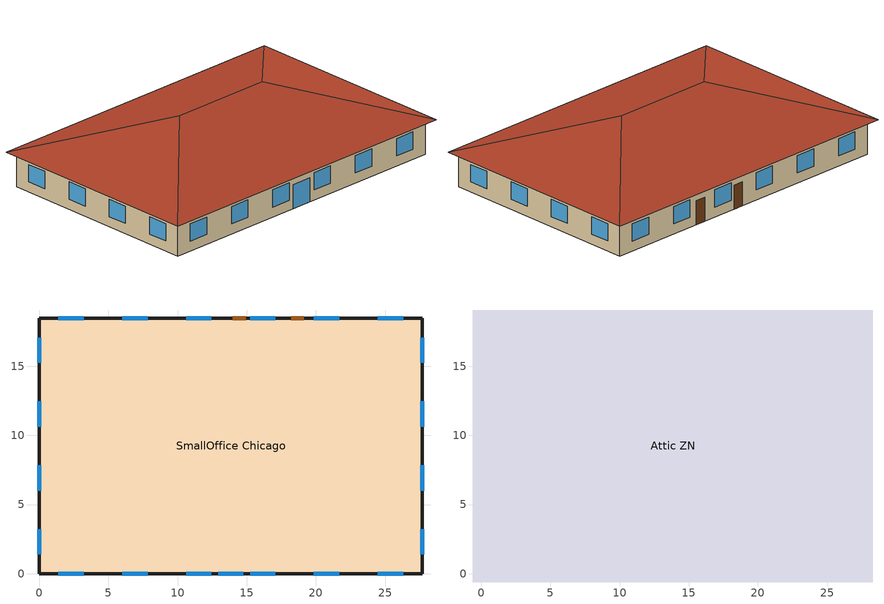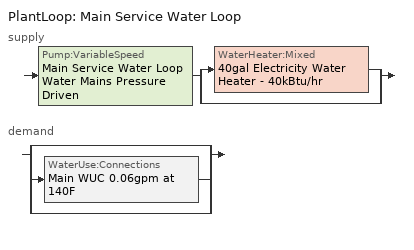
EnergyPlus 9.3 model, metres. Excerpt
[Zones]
SmallOffice Chicago
 floor ground (Typical Insulated Carpeted 8in Slab Floor): 22.69,13.46 22.69,5 5,5 5,13.46 z0; 22.69,5 27.69,0 0,0 5,5 z0; 27.69,18.46 27.69,0 22.69,5 22.69,13.46 z0; 27.69,18.46 22.69,13.46 5,13.46 0,18.46 z0; 0,18.46 5,13.46 5,5 0,0 z0
 wall outside (Typical Insulated Wood Framed Exterior Wall R-19.61): 0,0 27.69,0 27.69,18.46 0,18.46 0,0 z0:3.05
 window (U 0.44 SHGC 0.26 Dbl Ref-B-H Clr 6mm/13mm Air): 12.93,0 14.76,0 z0:2.13
 window (U 0.48 SHGC 0.40 Dbl Ref-D Clr 6mm/13mm): 1.39,0 3.22,0 / 6.01,0 7.84,0 / 10.62,0 12.45,0 / 15.24,0 17.07,0 / 19.85,0 21.68,0 / 24.47,0 26.3,0 / 27.69,1.39 27.69,3.22 / 27.69,6.01 27.69,7.84 / 27.69,10.62 27.69,12.45 / 27.69,15.24 27.69,17.07 / 26.3,18.46 24.47,18.46 / 21.68,18.46 19.85,18.46 / 17.07,18.46 15.24,18.46 / 12.45,18.46 10.62,18.46 / 7.84,18.46 6.01,18.46 / 3.22,18.46 1.39,18.46 / 0,17.07 0,15.24 / 0,12.45 0,10.62 / 0,7.84 0,6.01 / 0,3.22 0,1.39 z0.9:2.42
 door (Typical Insulated Metal Door R-2.0): 14.91,18.46 14,18.46 / 19.13,18.46 18.22,18.46 z0:2.13
Attic ZN
 floor outside (Typical Attic Soffit): 28.29,19.06 28.29,-0.6 27.69,0 27.69,18.46 z3.05; 28.29,19.06 27.69,18.46 0,18.46 -0.6,19.06 z3.05; 27.69,0 28.29,-0.6 -0.6,-0.6 0,0 z3.05; -0.6,19.06 0,18.46 0,0 -0.6,-0.6 z3.05
 floor to SmallOffice Chicago (Typical Wood Joist Attic Floor R-47.62 1): 22.69,13.46 22.69,5 5,5 5,13.46 z3.05; 27.69,18.46 27.69,0 22.69,5 22.69,13.46 z3.05; 27.69,18.46 22.69,13.46 5,13.46 0,18.46 z3.05; 22.69,5 27.69,0 0,0 5,5 z3.05; 0,18.46 5,13.46 5,5 0,0 z3.05
 roof outside (Typical Uninsulated Wood Joist Attic Roof): 18.46,9.23,6.33 28.29,-0.6,3.05 28.29,19.06,3.05; 18.46,9.23,6.33 28.29,19.06,3.05 -0.6,19.06,3.05 9.23,9.23,6.33; 9.23,9.23,6.33 -0.6,-0.6,3.05 28.29,-0.6,3.05 18.46,9.23,6.33; 9.23,9.23,6.33 -0.6,19.06,3.05 -0.6,-0.6,3.05
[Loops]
PlantLoop 'Main Service Water Loop'
 supply: Pump:VariableSpeed 'Main Service Water Loop Water Mains Pressure Driven' > split
  | WaterHeater:Mixed '40gal Electricity Water Heater - 40kBtu/hr'
  | bypass
 demand: split
  | bypass
  | WaterUse:Connections 'Main WUC 0.06gpm at 140F'
  | bypass
[Building]
-SmallOffice-ASHRAE 169-2006-5A created: 2020-08-06 13:01:24 -0700: North Axis {deg}=0; Terrain=City; Loads Convergence Tolerance Value {W}=0.04; Temperature Convergence Tolerance Value {deltaC}=0.2; Solar Distribution=FullInteriorAndExterior; Maximum Number of Warmup Days=25; Minimum Number of Warmup Days=6
[Site:Location]
Chicago Ohare Intl Ap_IL_USA: Latitude {deg}=41.98; Longitude {deg}=-87.92; Time Zone {hr}=-6; Elevation {m}=201
[Site:WaterMainsTemperature]
Calculation Method=Correlation; Annual Average Outdoor Air Temperature {C}=9.925; Maximum Difference In Monthly Average Outdoor Air Temperatures {deltaC}=28.7
[SizingPeriod:DesignDay] Day of Month=21; Dry-Bulb Temperature Range Modifier Type=DefaultMultipliers; Humidity Condition Type=Wetbulb; Barometric Pressure {Pa}=98934; Rain Indicator=No; Snow Indicator=No; Daylight Saving Time Indicator=No
Name | Month | Day Type | Maximum Dry-Bulb Temperature {C} | Daily Dry-Bulb Temperature Range {deltaC} | Wetbulb or DewPoint at Maximum Dry-Bulb {C} | Wind Speed {m/s} | Wind Direction {deg} | Solar Model Indicator | ASHRAE Clear Sky Optical Depth for Beam Irradiance (taub) | ASHRAE Clear Sky Optical Depth for Diffuse Irradiance (taud) | Sky Clearness
Chicago Ohare Intl Ap Ann Clg 1% Condns WB=>MDB | 7 | SummerDesignDay | 29.6 | 10.5 | 24.5 | 5.2 | 230 | ASHRAETau | 0.455 | 2.05
Chicago Ohare Intl Ap Ann Htg 99% Condns DB | 1 | WinterDesignDay | -16.6 | 0 | -16.6 | 4.9 | 270 | ASHRAEClearSky |  |  | 0
[Site:GroundTemperature:BuildingSurface]
19.91, 19.78, 19.78, 19.91, 20.1, 22.25, 22.88, 23.07, 23.13, 21.08, 20.53, 20.19
[Material] Thermal Absorptance=0.9; Solar Absorptance=0.7
Name | Roughness | Thickness {m} | Conductivity {W/m-K} | Density {kg/m3} | Specific Heat {J/kg-K} | Visible Absorptance
25mm Stucco | Smooth | 0.0254 | 0.72 | 1856 | 840 | 0.7
5/8 in. Gypsum Board | MediumSmooth | 0.0159 | 0.16 | 800 | 1090 | 0.7
5/8 in. Plywood | Smooth | 0.0159 | 0.12 | 544 | 1210 | 0.7
8 in. Normalweight Concrete Floor | MediumRough | 0.2032 | 2.31 | 2322 | 832 | 0.7
Asphalt Shingles | VeryRough | 0.0032 | 0.04 | 1120 | 1260 | 0.7
F08 Metal surface | Smooth | 0.0008 | 45.28 | 7824 | 500 | 0.7
G01 13mm gypsum board | Smooth | 0.0127 | 0.16 | 800 | 1090 | 0.5
Std Wood 6inch | MediumSmooth | 0.15 | 0.12 | 540 | 1210 | 0.7
[Material:NoMass] Roughness=Smooth; Thermal Absorptance=0.9; Solar Absorptance=0.7
Name | Thermal Resistance {m2-K/W} | Visible Absorptance
Typical Carpet Pad | 0.21648 | 0.8
Typical Insulation R-1.15 | 0.202509 | 0.7
Typical Insulation R-17.43 | 3.06942 | 0.7
Typical Insulation R-45.98 1 | 8.09839 | 0.7
[WindowMaterial:Gas]
AIR 13MM: Gas Type=Air; Thickness {m}=0.0127
[WindowMaterial:Glazing] Optical Data Type=SpectralAverage; Thickness {m}=0.006; Infrared Transmittance at Normal Incidence=0; Front Side Infrared Hemispherical Emissivity=0.84; Conductivity {W/m-K}=0.9; Dirt Correction Factor for Solar and Visible Transmittance=1; Solar Diffusing=No
Name | Solar Transmittance at Normal Incidence | Front Side Solar Reflectance at Normal Incidence | Back Side Solar Reflectance at Normal Incidence | Visible Transmittance at Normal Incidence | Front Side Visible Reflectance at Normal Incidence | Back Side Visible Reflectance at Normal Incidence | Back Side Infrared Hemispherical Emissivity
CLEAR 6MM | 0.775 | 0.071 | 0.071 | 0.881 | 0.08 | 0.08 | 0.84
REF B CLEAR HI 6MM | 0.24 | 0.16 | 0.32 | 0.3 | 0.16 | 0.29 | 0.6
REF D CLEAR 6MM | 0.429 | 0.308 | 0.379 | 0.334 | 0.453 | 0.505 | 0.82
[Construction]
InteriorFurnishings: Std Wood 6inch
Typical Attic Soffit: 5/8 in. Plywood
Typical Insulated Carpeted 8in Slab Floor: 8 in. Normalweight Concrete Floor, Typical Carpet Pad
Typical Insulated Metal Door R-2.0: F08 Metal surface, Typical Insulation R-1.15
Typical Insulated Wood Framed Exterior Wall R-19.61: 25mm Stucco, 5/8 in. Gypsum Board, Typical Insulation R-17.43, 5/8 in. Gypsum Board
Typical Interior Wall: G01 13mm gypsum board, G01 13mm gypsum board
Typical Uninsulated Wood Joist Attic Roof: Asphalt Shingles, 5/8 in. Plywood
Typical Wood Joist Attic Floor R-47.62 1: 5/8 in. Gypsum Board, Typical Insulation R-45.98 1
U 0.44 SHGC 0.26 Dbl Ref-B-H Clr 6mm/13mm Air: REF B CLEAR HI 6MM, AIR 13MM, CLEAR 6MM
U 0.48 SHGC 0.40 Dbl Ref-D Clr 6mm/13mm: REF D CLEAR 6MM, AIR 13MM, CLEAR 6MM
[Zone]
Name | Part of Total Floor Area
Attic ZN | No
SmallOffice Chicago | Yes
[InternalMass]
Name | Construction | Zone or ZoneList | Surface Area {m2}
Attic Mass | InteriorFurnishings | Attic ZN | 1135.95
Merged Core_ZN_wall_east - Perimeter_ZN_2_wall_west; Merged Core_ZN_wall_west - Perimeter_ZN_4_wall_east | Typical Interior Wall | SmallOffice Chicago | 25.803
Merged Core_ZN_wall_north - Perimeter_ZN_3_wall_south; Merged Core_ZN_wall_south - Perimeter_ZN_1_wall_north | Typical Interior Wall | SmallOffice Chicago | 53.9545
Merged Perimeter_ZN_1_wall_east - Perimeter_ZN_2_wall_south; Merged Perimeter_ZN_1_wall_west - Perimeter_ZN_4_wall_south; Merged Perimeter_ZN_2_wall_north - Perimeter_ZN_3_wall_east; Merged Perimeter_ZN_3_wall_west - Perimeter_ZN_4_wall_north | Typical Interior Wall | SmallOffice Chicago | 21.5668
Core_ZN Mass | InteriorFurnishings | SmallOffice Chicago | 299.3148
Perimeter_ZN_1 Mass; Perimeter_ZN_3 Mass | InteriorFurnishings | SmallOffice Chicago | 226.9
Perimeter_ZN_2 Mass; Perimeter_ZN_4 Mass | InteriorFurnishings | SmallOffice Chicago | 134.6
[ZoneInfiltration:DesignFlowRate] Design Flow Rate Calculation Method=Flow/Zone; Temperature Term Coefficient=0; Velocity Squared Term Coefficient=0
Name | Zone or ZoneList | Schedule | Design Flow Rate {m3/s} | Constant Term Coefficient | Velocity Term Coefficient
attic Infiltration | Attic ZN | Always On | 0.2001 | 1 | 0
entry door Infiltration | SmallOffice Chicago | OfficeSmall INFIL_Door_Opening_SCH_2013 | 0.0764554 | 1 | 0
Perimeter_ZN_1 Infiltration; Perimeter_ZN_3 Infiltration | SmallOffice Chicago | OfficeSmall INFIL_QUARTER_ON_SCH | 0.048103 | 0 | 0.224
Perimeter_ZN_2 Infiltration; Perimeter_ZN_4 Infiltration | SmallOffice Chicago | OfficeSmall INFIL_QUARTER_ON_SCH | 0.0320687 | 0 | 0.224
[ZoneControl:Thermostat]
SmallOffice Chicago Thermostat: Zone or ZoneList=SmallOffice Chicago; Control Type Schedule=SmallOffice Chicago Thermostat Schedule; Control 1=SmallOffice ThermoStat
[ThermostatSetpoint:DualSetpoint]
SmallOffice ThermoStat: Heating Setpoint Temperature Schedule=OfficeSmall HTGSETP_SCH_NO_OPTIMUM; Cooling Setpoint Temperature Schedule=OfficeSmall CLGSETP_SCH_NO_OPTIMUM
[Sizing:Zone]
SmallOffice Chicago: Zone Cooling Design Supply Air Temperature Input Method=SupplyAirTemperature; Zone Cooling Design Supply Air Temperature {C}=14; Zone Cooling Design Supply Air Temperature Difference {deltaC}=11.11; Zone Heating Design Supply Air Temperature Input Method=SupplyAirTemperature; Zone Heating Design Supply Air Temperature {C}=40; Zone Heating Design Supply Air Temperature Difference {deltaC}=11.11; Zone Cooling Design Supply Air Humidity Ratio {kgWater/kgDryAir}=0.0085; Zone Heating Design Supply Air Humidity Ratio {kgWater/kgDryAir}=0.008; Design Specification Outdoor Air Object=Office WholeBuilding - Sm Office Ventilation; Cooling Design Air Flow Method=DesignDay; Cooling Design Air Flow Rate {m3/s}=0; Cooling Minimum Air Flow per Zone Floor Area {m3/s-m2}=0.000762; Cooling Minimum Air Flow {m3/s}=0; Cooling Minimum Air Flow Fraction=0; Heating Design Air Flow Method=DesignDay; Heating Design Air Flow Rate {m3/s}=0; Heating Maximum Air Flow per Zone Floor Area {m3/s-m2}=0.002032; Heating Maximum Air Flow {m3/s}=0.141576; Heating Maximum Air Flow Fraction=0.3; Account for Dedicated Outdoor Air System=No
[DesignSpecification:OutdoorAir]
Office WholeBuilding - Sm Office Ventilation: Outdoor Air Method=Sum; Outdoor Air Flow per Person {m3/s-person}=0; Outdoor Air Flow per Zone Floor Area {m3/s-m2}=0.0004318; Outdoor Air Flow per Zone {m3/s}=0; Outdoor Air Flow Air Changes per Hour {1/hr}=0
[ZoneVentilation:DesignFlowRate]
SmallOffice Chicago Ventilation per Floor Area: Zone or ZoneList=SmallOffice Chicago; Schedule=Always_On; Design Flow Rate Calculation Method=Flow/Area; Flow Rate per Zone Floor Area {m3/s-m2}=0.0004318
[PlantLoop]
Main Service Water Loop: Fluid Type=Water; Plant Equipment Operation Scheme=Main Service Water Loop Operation Schemes; Maximum Loop Temperature {C}=60; Minimum Loop Temperature {C}=10; Maximum Loop Flow Rate {m3/s}=Autosize; Minimum Loop Flow Rate {m3/s}=0; Plant Loop Volume {m3}=Autocalculate; Load Distribution Scheme=Optimal; Plant Loop Demand Calculation Scheme=SingleSetpoint
[Sizing:Plant]
Main Service Water Loop: Loop Type=Heating; Design Loop Exit Temperature {C}=60; Loop Design Temperature Difference {deltaC}=5; Sizing Option=NonCoincident; Zone Timesteps in Averaging Window=1; Coincident Sizing Factor Mode=None
[Pump:VariableSpeed]
Main Service Water Loop Water Mains Pressure Driven: Design Maximum Flow Rate {m3/s}=Autosize; Design Pump Head {Pa}=0.001; Design Power Consumption {W}=Autosize; Motor Efficiency=1; Fraction of Motor Inefficiencies to Fluid Stream=0; Coefficient 1 of the Part Load Performance Curve=0; Coefficient 2 of the Part Load Performance Curve=1; Coefficient 3 of the Part Load Performance Curve=0; Coefficient 4 of the Part Load Performance Curve=0; Design Minimum Flow Rate {m3/s}=0; Pump Control Type=Continuous; Skin Loss Radiative Fraction=0.5; Design Power Sizing Method=PowerPerFlowPerPressure; Design Electric Power per Unit Flow Rate {W/(m3/s)}=348701.1; Design Shaft Power per Unit Flow Rate per Unit Head {W/((m3/s)-Pa)}=1.28205; Design Minimum Flow Rate Fraction=0
[WaterHeater:Mixed]
40gal Electricity Water Heater - 40kBtu/hr: Tank Volume {m3}=0.151416; Setpoint Temperature Schedule=Service Water Loop Temp - 140F; Deadband Temperature Difference {deltaC}=2; Maximum Temperature Limit {C}=60; Heater Control Type=Cycle; Heater Maximum Capacity {W}=11722.8; Heater Ignition Minimum Flow Rate {m3/s}=0; Heater Ignition Delay {s}=0; Heater Fuel Type=Electricity; Heater Thermal Efficiency=1; Off Cycle Parasitic Fuel Consumption Rate {W}=571; Off Cycle Parasitic Fuel Type=Electricity; Off Cycle Parasitic Heat Fraction to Tank=0.8; On Cycle Parasitic Fuel Consumption Rate {W}=571; On Cycle Parasitic Fuel Type=Electricity; On Cycle Parasitic Heat Fraction to Tank=0; Ambient Temperature Indicator=Zone; Ambient Temperature Zone=SmallOffice Chicago; Off Cycle Loss Coefficient to Ambient Temperature {W/K}=1.053; Off Cycle Loss Fraction to Zone=1; On Cycle Loss Coefficient to Ambient Temperature {W/K}=1.053; On Cycle Loss Fraction to Zone=1; Use Side Effectiveness=1; Source Side Effectiveness=1; Use Side Design Flow Rate {m3/s}=Autosize; Source Side Design Flow Rate {m3/s}=Autosize; Indirect Water Heating Recovery Time {hr}=1.5; Source Side Flow Control Mode=IndirectHeatPrimarySetpoint
[SetpointManager:Scheduled]
Service hot water setpoint manager: Control Variable=Temperature; Schedule=Service Water Loop Temp - 140F
[WaterUse:Connections]
Main WUC 0.06gpm at 140F: Water Use Equipment Name 1=Main Service Water Use 0.06gpm at 140F
[WaterUse:Equipment]
Main Service Water Use 0.06gpm at 140F: Peak Flow Rate {m3/s}=4.03777e-06; Flow Rate Fraction Schedule=OfficeSmall BLDG_SWH_SCH; Target Temperature Schedule=Mixed Water At Faucet Temp - 140F; Sensible Fraction Schedule=Fraction Sensible - 0.2; Latent Fraction Schedule=Fraction Latent - 0.05
[PlantEquipmentOperationSchemes]
Main Service Water Loop Operation Schemes: Control Scheme Object Type 1=PlantEquipmentOperation:HeatingLoad; Control Scheme Name 1=Main Service Water Loop Heating Operation Scheme; Control Scheme Schedule Name 1=Always On Discrete
[PlantEquipmentOperation:HeatingLoad]
Main Service Water Loop Heating Operation Scheme: Load Range Lower Limit 1 {W}=0; Load Range Upper Limit 1 {W}=1000000000; Range Equipment List Name 1=Main Service Water Loop Heating Equipment List
[PlantEquipmentList]
Main Service Water Loop Heating Equipment List: WaterHeater:Mixed, 40gal Electricity Water Heater - 40kBtu/hr
[Exterior:Lights] Control Option=AstronomicalClock
Name | Schedule | Design Level {W}
NonDimming Exterior Lights Def | OfficeSmall Exterior_lighting_schedule_a | 50.7
Occ Sensing Exterior Lights Def | OfficeSmall Exterior_lighting_schedule_b | 861.3
[Zone equipment]
SmallOffice Chicago: SmallOffice Chicago Ideal Loads Air System
[ZoneHVAC:IdealLoadsAirSystem]
SmallOffice Chicago Ideal Loads Air System: Maximum Heating Supply Air Temperature [C]=50; Minimum Cooling Supply Air Temperature [C]=13; Maximum Heating Supply Air Humidity Ratio [kg-H20/kg-air]=0.0156; Minimum Cooling Supply Air Humidity Ratio [kg-H20/kg-air]=0.0077; Heating Limit=NoLimit; Cooling Limit=NoLimit; Dehumidification Control Type=ConstantSensibleHeatRatio; Cooling Sensible Heat Ratio=0.7; Humidification Control Type=None; Demand Controlled Ventilation Type=None; Outdoor Air Economizer Type=NoEconomizer; Heat Recovery Type=None; Sensible Heat Recovery Effectiveness=0.7; Latent Heat Recovery Effectiveness=0.65
[Schedule:Compact]
SmallOffice Chicago Thermostat Schedule: Through: 12/31, For: AllDays, Until: 24:00, 4
[Schedule:Day:Interval]
OfficeSmall HTGSETP_SCH_NO_OPTIMUM Default; OfficeSmall HTGSETP_SCH_NO_OPTIMUM Summer Design Day: No, 24:00, 15.56
OfficeSmall HTGSETP_SCH_NO_OPTIMUM Wkdy Day: No, 06:00, 15.56, 19:00, 21.11, 24:00, 15.56
OfficeSmall HTGSETP_SCH_NO_OPTIMUM Winter Design Day: No, 24:00, 21.11
OfficeSmall CLGSETP_SCH_NO_OPTIMUM Default; OfficeSmall CLGSETP_SCH_NO_OPTIMUM Winter Design Day: No, 24:00, 29.44
OfficeSmall CLGSETP_SCH_NO_OPTIMUM Wkdy Day: No, 06:00, 29.44, 18:00, 23.89, 24:00, 29.44
OfficeSmall CLGSETP_SCH_NO_OPTIMUM Summer Design Day: No, 24:00, 23.89
Always On Default; OfficeSmall INFIL_QUARTER_ON_SCH Default: No, 24:00, 1
Fraction Latent - 0.05 Default: No, 24:00, 0.05
Fraction Sensible - 0.2 Default: No, 24:00, 0.2
Mixed Water At Faucet Temp - 140F Default; Service Water Loop Temp - 140F Default: No, 24:00, 60
OfficeSmall BLDG_SWH_SCH Default; OfficeSmall INFIL_Door_Opening_SCH_2013 Default; OfficeSmall INFIL_Door_Opening_SCH_2013 Summer Design Day; OfficeSmall INFIL_Door_Opening_SCH_2013 Winter Design Day: No, 24:00, 0
OfficeSmall BLDG_SWH_SCH Summer Design Day; OfficeSmall BLDG_SWH_SCH Winter Design Day; OfficeSmall BLDG_SWH_SCH WntrDsn|SmrDsn|Wkdy Day: No, 07:00, 0, 08:00, 0.27, 09:00, 0.55, 11:00, 0.64, 12:00, 0.82, 13:00, 1, 14:00, 0.91, 16:00, 0.55, 17:00, 0.73, 19:00, 0.37, 20:00, 0.18, 21:00, 0.27, 22:00, 0.09, 24:00, 0
OfficeSmall Exterior_lighting_schedule_a Default; OfficeSmall Exterior_lighting_schedule_a Summer Design Day; OfficeSmall Exterior_lighting_schedule_a Winter Design Day: No, 06:00, 0, 24:00, 1
OfficeSmall Exterior_lighting_schedule_b Default; OfficeSmall Exterior_lighting_schedule_b Summer Design Day; OfficeSmall Exterior_lighting_schedule_b Winter Design Day: No, 06:00, 0.7, 24:00, 1
OfficeSmall INFIL_Door_Opening_SCH_2013 Wkdy Day: No, 06:00, 0, 07:00, 0.131, 08:00, 1, 12:00, 0.131, 13:00, 1, 17:00, 0.131, 18:00, 1, 19:00, 0.131, 24:00, 0
OfficeSmall INFIL_QUARTER_ON_SCH SmrDsn|Wkdy Day; OfficeSmall INFIL_QUARTER_ON_SCH Summer Design Day: No, 07:00, 1, 19:00, 0.25, 24:00, 1
OfficeSmall INFIL_QUARTER_ON_SCH Winter Design Day; OfficeSmall INFIL_QUARTER_ON_SCH WntrDsn|Sat Day: No, 07:00, 1, 18:00, 0.25, 24:00, 1
[Schedule:Week:Daily]
OfficeSmall HTGSETP_SCH_NO_OPTIMUM Week Rule - Jan1-Dec31: OfficeSmall HTGSETP_SCH_NO_OPTIMUM Default, OfficeSmall HTGSETP_SCH_NO_OPTIMUM Wkdy Day, OfficeSmall HTGSETP_SCH_NO_OPTIMUM Wkdy Day, OfficeSmall HTGSETP_SCH_NO_OPTIMUM Wkdy Day, OfficeSmall HTGSETP_SCH_NO_OPTIMUM Wkdy Day, OfficeSmall HTGSETP_SCH_NO_OPTIMUM Wkdy Day, OfficeSmall HTGSETP_SCH_NO_OPTIMUM Default, OfficeSmall HTGSETP_SCH_NO_OPTIMUM Default, OfficeSmall HTGSETP_SCH_NO_OPTIMUM Summer Design Day, OfficeSmall HTGSETP_SCH_NO_OPTIMUM Winter Design Day, OfficeSmall HTGSETP_SCH_NO_OPTIMUM Default, OfficeSmall HTGSETP_SCH_NO_OPTIMUM Default
OfficeSmall CLGSETP_SCH_NO_OPTIMUM Week Rule - Jan1-Dec31: OfficeSmall CLGSETP_SCH_NO_OPTIMUM Default, OfficeSmall CLGSETP_SCH_NO_OPTIMUM Wkdy Day, OfficeSmall CLGSETP_SCH_NO_OPTIMUM Wkdy Day, OfficeSmall CLGSETP_SCH_NO_OPTIMUM Wkdy Day, OfficeSmall CLGSETP_SCH_NO_OPTIMUM Wkdy Day, OfficeSmall CLGSETP_SCH_NO_OPTIMUM Wkdy Day, OfficeSmall CLGSETP_SCH_NO_OPTIMUM Default, OfficeSmall CLGSETP_SCH_NO_OPTIMUM Default, OfficeSmall CLGSETP_SCH_NO_OPTIMUM Summer Design Day, OfficeSmall CLGSETP_SCH_NO_OPTIMUM Winter Design Day, OfficeSmall CLGSETP_SCH_NO_OPTIMUM Default, OfficeSmall CLGSETP_SCH_NO_OPTIMUM Default
Always On Week Rule - Jan1-Dec31: Always On Default, Always On Default, Always On Default, Always On Default, Always On Default, Always On Default, Always On Default, Always On Default, Always On Default, Always On Default, Always On Default, Always On Default
Fraction Latent - 0.05 Week Rule - Jan1-Dec31: Fraction Latent - 0.05 Default, Fraction Latent - 0.05 Default, Fraction Latent - 0.05 Default, Fraction Latent - 0.05 Default, Fraction Latent - 0.05 Default, Fraction Latent - 0.05 Default, Fraction Latent - 0.05 Default, Fraction Latent - 0.05 Default, Fraction Latent - 0.05 Default, Fraction Latent - 0.05 Default, Fraction Latent - 0.05 Default, Fraction Latent - 0.05 Default
Fraction Sensible - 0.2 Week Rule - Jan1-Dec31: Fraction Sensible - 0.2 Default, Fraction Sensible - 0.2 Default, Fraction Sensible - 0.2 Default, Fraction Sensible - 0.2 Default, Fraction Sensible - 0.2 Default, Fraction Sensible - 0.2 Default, Fraction Sensible - 0.2 Default, Fraction Sensible - 0.2 Default, Fraction Sensible - 0.2 Default, Fraction Sensible - 0.2 Default, Fraction Sensible - 0.2 Default, Fraction Sensible - 0.2 Default
Mixed Water At Faucet Temp - 140F Week Rule - Jan1-Dec31: Mixed Water At Faucet Temp - 140F Default, Mixed Water At Faucet Temp - 140F Default, Mixed Water At Faucet Temp - 140F Default, Mixed Water At Faucet Temp - 140F Default, Mixed Water At Faucet Temp - 140F Default, Mixed Water At Faucet Temp - 140F Default, Mixed Water At Faucet Temp - 140F Default, Mixed Water At Faucet Temp - 140F Default, Mixed Water At Faucet Temp - 140F Default, Mixed Water At Faucet Temp - 140F Default, Mixed Water At Faucet Temp - 140F Default, Mixed Water At Faucet Temp - 140F Default
OfficeSmall BLDG_SWH_SCH Week Rule - Jan1-Dec31: OfficeSmall BLDG_SWH_SCH Default, OfficeSmall BLDG_SWH_SCH WntrDsn|SmrDsn|Wkdy Day, OfficeSmall BLDG_SWH_SCH WntrDsn|SmrDsn|Wkdy Day, OfficeSmall BLDG_SWH_SCH WntrDsn|SmrDsn|Wkdy Day, OfficeSmall BLDG_SWH_SCH WntrDsn|SmrDsn|Wkdy Day, OfficeSmall BLDG_SWH_SCH WntrDsn|SmrDsn|Wkdy Day, OfficeSmall BLDG_SWH_SCH Default, OfficeSmall BLDG_SWH_SCH Default, OfficeSmall BLDG_SWH_SCH Summer Design Day, OfficeSmall BLDG_SWH_SCH Winter Design Day, OfficeSmall BLDG_SWH_SCH Default, OfficeSmall BLDG_SWH_SCH Default
OfficeSmall Exterior_lighting_schedule_a Week Rule - Jan1-Dec31: OfficeSmall Exterior_lighting_schedule_a Default, OfficeSmall Exterior_lighting_schedule_a Default, OfficeSmall Exterior_lighting_schedule_a Default, OfficeSmall Exterior_lighting_schedule_a Default, OfficeSmall Exterior_lighting_schedule_a Default, OfficeSmall Exterior_lighting_schedule_a Default, OfficeSmall Exterior_lighting_schedule_a Default, OfficeSmall Exterior_lighting_schedule_a Default, OfficeSmall Exterior_lighting_schedule_a Summer Design Day, OfficeSmall Exterior_lighting_schedule_a Winter Design Day, OfficeSmall Exterior_lighting_schedule_a Default, OfficeSmall Exterior_lighting_schedule_a Default
OfficeSmall Exterior_lighting_schedule_b Week Rule - Jan1-Dec31: OfficeSmall Exterior_lighting_schedule_b Default, OfficeSmall Exterior_lighting_schedule_b Default, OfficeSmall Exterior_lighting_schedule_b Default, OfficeSmall Exterior_lighting_schedule_b Default, OfficeSmall Exterior_lighting_schedule_b Default, OfficeSmall Exterior_lighting_schedule_b Default, OfficeSmall Exterior_lighting_schedule_b Default, OfficeSmall Exterior_lighting_schedule_b Default, OfficeSmall Exterior_lighting_schedule_b Summer Design Day, OfficeSmall Exterior_lighting_schedule_b Winter Design Day, OfficeSmall Exterior_lighting_schedule_b Default, OfficeSmall Exterior_lighting_schedule_b Default
OfficeSmall INFIL_Door_Opening_SCH_2013 Week Rule - Jan1-Dec31: OfficeSmall INFIL_Door_Opening_SCH_2013 Default, OfficeSmall INFIL_Door_Opening_SCH_2013 Wkdy Day, OfficeSmall INFIL_Door_Opening_SCH_2013 Wkdy Day, OfficeSmall INFIL_Door_Opening_SCH_2013 Wkdy Day, OfficeSmall INFIL_Door_Opening_SCH_2013 Wkdy Day, OfficeSmall INFIL_Door_Opening_SCH_2013 Wkdy Day, OfficeSmall INFIL_Door_Opening_SCH_2013 Default, OfficeSmall INFIL_Door_Opening_SCH_2013 Default, OfficeSmall INFIL_Door_Opening_SCH_2013 Summer Design Day, OfficeSmall INFIL_Door_Opening_SCH_2013 Winter Design Day, OfficeSmall INFIL_Door_Opening_SCH_2013 Default, OfficeSmall INFIL_Door_Opening_SCH_2013 Default
OfficeSmall INFIL_QUARTER_ON_SCH Week Rule - Jan1-Dec31: OfficeSmall INFIL_QUARTER_ON_SCH Default, OfficeSmall INFIL_QUARTER_ON_SCH SmrDsn|Wkdy Day, OfficeSmall INFIL_QUARTER_ON_SCH SmrDsn|Wkdy Day, OfficeSmall INFIL_QUARTER_ON_SCH SmrDsn|Wkdy Day, OfficeSmall INFIL_QUARTER_ON_SCH SmrDsn|Wkdy Day, OfficeSmall INFIL_QUARTER_ON_SCH SmrDsn|Wkdy Day, OfficeSmall INFIL_QUARTER_ON_SCH WntrDsn|Sat Day, OfficeSmall INFIL_QUARTER_ON_SCH Default, OfficeSmall INFIL_QUARTER_ON_SCH Summer Design Day, OfficeSmall INFIL_QUARTER_ON_SCH Winter Design Day, OfficeSmall INFIL_QUARTER_ON_SCH Default, OfficeSmall INFIL_QUARTER_ON_SCH Default
Service Water Loop Temp - 140F Week Rule - Jan1-Dec31: Service Water Loop Temp - 140F Default, Service Water Loop Temp - 140F Default, Service Water Loop Temp - 140F Default, Service Water Loop Temp - 140F Default, Service Water Loop Temp - 140F Default, Service Water Loop Temp - 140F Default, Service Water Loop Temp - 140F Default, Service Water Loop Temp - 140F Default, Service Water Loop Temp - 140F Default, Service Water Loop Temp - 140F Default, Service Water Loop Temp - 140F Default, Service Water Loop Temp - 140F Default
[Schedule:Year]
OfficeSmall HTGSETP_SCH_NO_OPTIMUM: OfficeSmall HTGSETP_SCH_NO_OPTIMUM Week Rule - Jan1-Dec31, 1, 1, 12, 31
OfficeSmall CLGSETP_SCH_NO_OPTIMUM: OfficeSmall CLGSETP_SCH_NO_OPTIMUM Week Rule - Jan1-Dec31, 1, 1, 12, 31
Always On: Always On Week Rule - Jan1-Dec31, 1, 1, 12, 31
Fraction Latent - 0.05: Fraction Latent - 0.05 Week Rule - Jan1-Dec31, 1, 1, 12, 31
Fraction Sensible - 0.2: Fraction Sensible - 0.2 Week Rule - Jan1-Dec31, 1, 1, 12, 31
Mixed Water At Faucet Temp - 140F: Mixed Water At Faucet Temp - 140F Week Rule - Jan1-Dec31, 1, 1, 12, 31
OfficeSmall BLDG_SWH_SCH: OfficeSmall BLDG_SWH_SCH Week Rule - Jan1-Dec31, 1, 1, 12, 31
OfficeSmall Exterior_lighting_schedule_a: OfficeSmall Exterior_lighting_schedule_a Week Rule - Jan1-Dec31, 1, 1, 12, 31
OfficeSmall Exterior_lighting_schedule_b: OfficeSmall Exterior_lighting_schedule_b Week Rule - Jan1-Dec31, 1, 1, 12, 31
OfficeSmall INFIL_Door_Opening_SCH_2013: OfficeSmall INFIL_Door_Opening_SCH_2013 Week Rule - Jan1-Dec31, 1, 1, 12, 31
OfficeSmall INFIL_QUARTER_ON_SCH: OfficeSmall INFIL_QUARTER_ON_SCH Week Rule - Jan1-Dec31, 1, 1, 12, 31
Service Water Loop Temp - 140F: Service Water Loop Temp - 140F Week Rule - Jan1-Dec31, 1, 1, 12, 31
[Schedule:Constant] Hourly Value=1
Always_On; Always On Discrete
